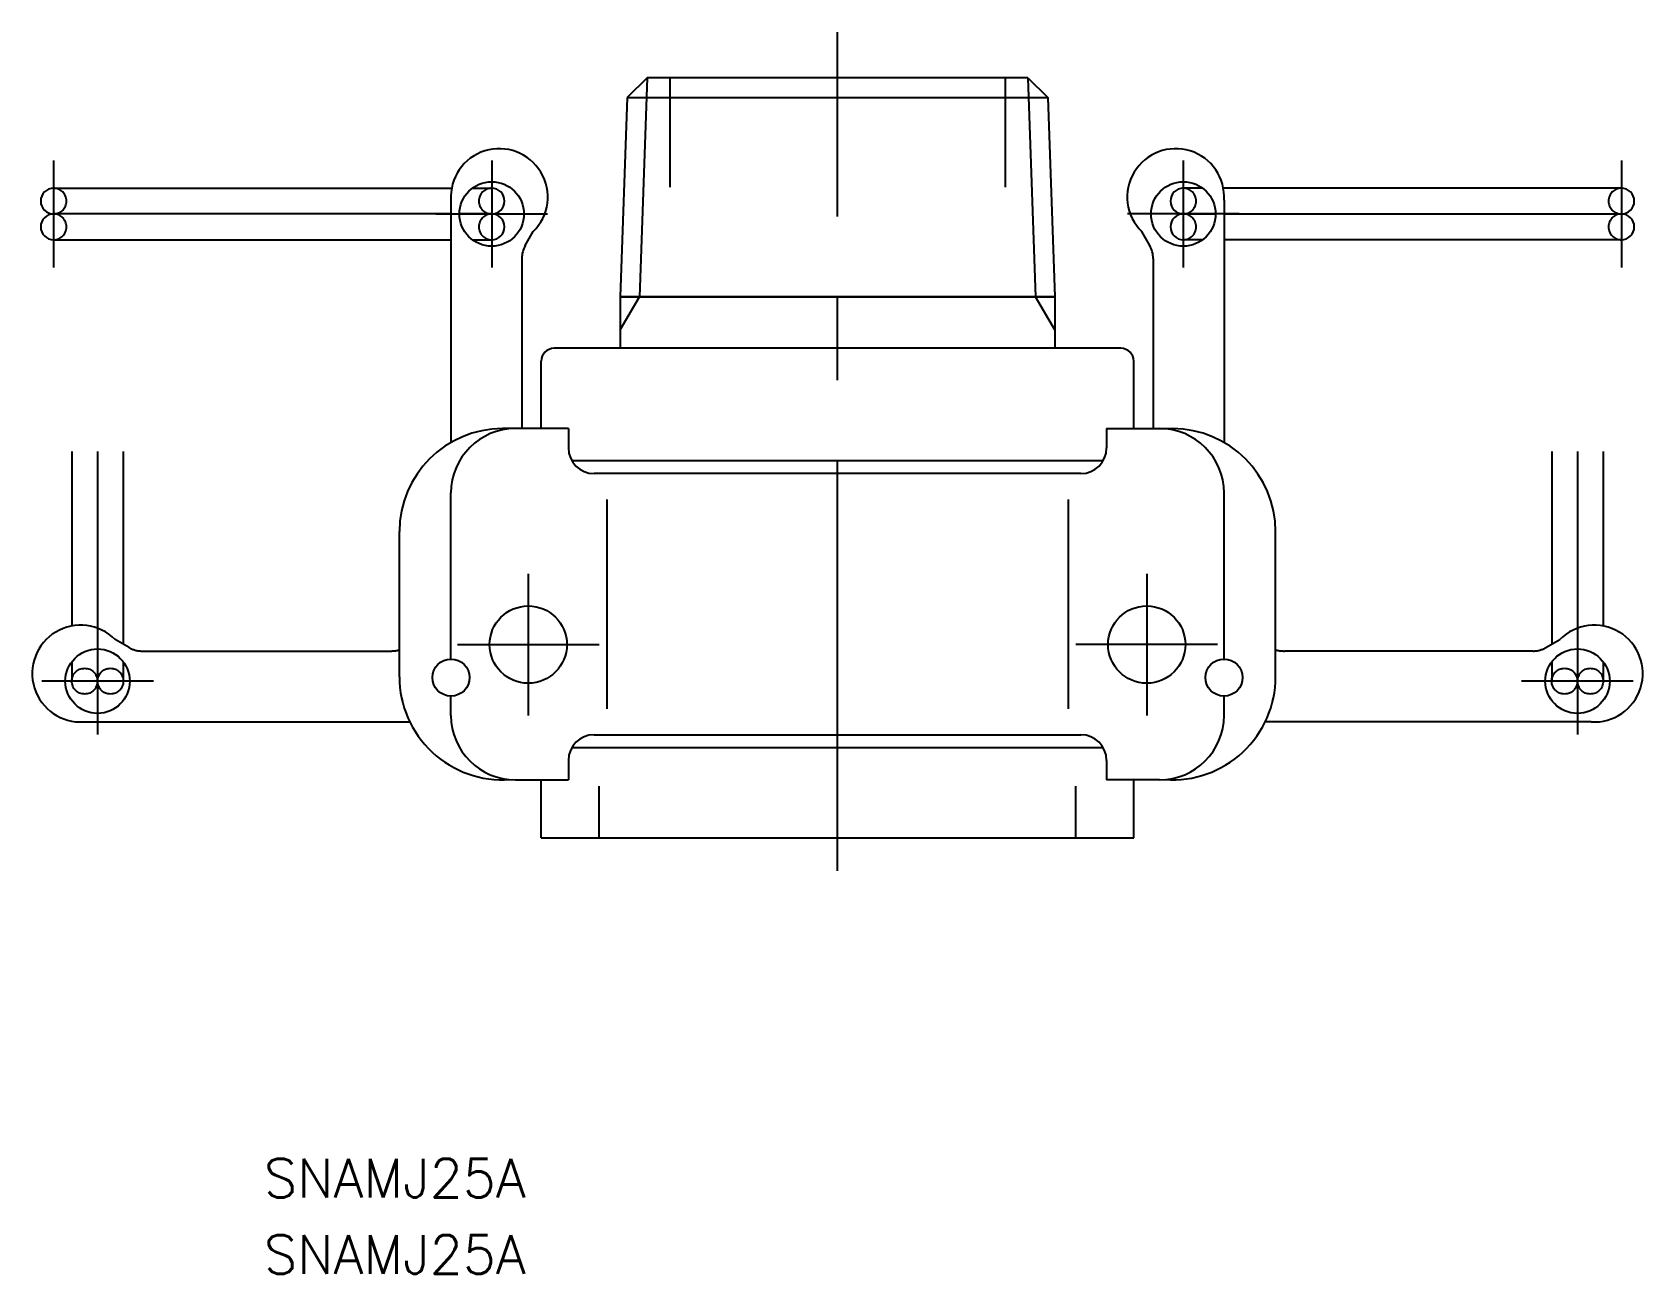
# Model space of a CAD drawing. Extents: x -62 to 62, y -34 to 63.
import ezdxf

# ---------------------------------------------------------------- set-up
doc = ezdxf.new("R2010")
doc.units = 0
for name, pattern in [('CENTER', [50.8, 31.75, -6.35, 6.35, -6.35]), ('DASHED', [19.05, 12.7, -6.35]), ('PHANTOM', [63.5, 31.75, -6.35, 6.35, -6.35, 6.35, -6.35])]:
    doc.linetypes.add(name, pattern=pattern)
doc.layers.get('0').update_dxf_attribs({"linetype": 'CONTINUOUS'})
doc.layers.add('CENTER', color=1, linetype='CENTER')
doc.styles.get("Standard").update_dxf_attribs({"font": 'txt.shx', "height": 3, "bigfont": 'bigfont.shx'})

# ---------------------------------------------------------------- blocks, each defined once
blk = doc.blocks.new('*U8')
at = {"color": 7, "linetype": 'CONTINUOUS'}
blk.add_text('SNAMJ25A', height=3, dxfattribs=at).set_placement((-44.51, -27.92))
blk = doc.blocks.new('*U9')
at = {"color": 7, "linetype": 'CONTINUOUS'}
blk.add_text('SNAMJ25A', height=3, dxfattribs=at).set_placement((-44.51, -33.85))

msp = doc.modelspace()

# ---------------------------------------------------------------- linework, layer by layer
at = {"color": 7, "linetype": 'CONTINUOUS'}
for p, q in [((-14.78, 59), (-16.32, 57.47)), ((14.78, 59), (-14.78, 59)), ((14.78, 59), (16.32, 57.47)), ((-16.32, 57.47), (-16.86, 42)), ((-16.32, 57.47), (16.32, 57.47)), ((16.32, 57.47), (16.86, 42)), ((-60.84, 50.43), (-29.94, 50.43)), ((-28.34, 50.43), (-26.84, 50.43)), ((28.34, 50.43), (26.84, 50.43)), ((60.84, 50.43), (29.94, 50.43)), ((-30, 49.49), (-30, 30.69)), ((30, 49.49), (30, 30.69)), ((-30, 48.43), (-60.84, 48.43)), ((-26.84, 48.43), (-29.34, 48.43)), ((26.84, 48.43), (29.34, 48.43)), ((30, 48.43), (60.84, 48.43)), ((-60.84, 46.43), (-30, 46.43)), ((-28.34, 46.43), (-26.84, 46.43)), ((-24.23, 45.98), (-23.61, 47.06)), ((24.23, 45.98), (23.61, 47.06)), ((28.34, 46.43), (26.84, 46.43)), ((60.84, 46.43), (30, 46.43)), ((-24.5, 44.98), (-24.5, 31.77)), ((24.5, 44.98), (24.5, 31.77)), ((16.86, 42), (-16.86, 42)), ((-16.86, 42), (-16.86, 38)), ((-16.85, 42), (16.85, 42)), ((16.86, 42), (16.86, 38)), ((22, 38), (-22, 38)), ((-23, 31.77), (-23, 37)), ((23, 31.77), (23, 37)), ((-20.89, 31.77), (-26, 31.77)), ((-20.89, 31.77), (-20.89, 30.27)), ((20.89, 31.77), (20.89, 30.27)), ((20.89, 31.77), (26, 31.77)), ((20.62, 29.27), (-20.62, 29.27)), ((18.89, 28.27), (-18.89, 28.27)), ((-30, 13.88), (-30, 26.77)), ((-17.89, 26.27), (-17.89, 10)), ((17.89, 26.27), (17.89, 10)), ((30, 13.88), (30, 26.77)), ((-34, 12.5), (-34, 23.77)), ((34, 12.5), (34, 23.77)), ((-30, 9.5), (-30, 11)), ((30, 9.5), (30, 11)), ((-18.89, 8), (18.89, 8)), ((-20.62, 7), (20.62, 7)), ((-20.89, 6), (-20.89, 4.5)), ((20.89, 6), (20.89, 4.5)), ((-25, 4.5), (-20.89, 4.5)), ((-23, 0), (-23, 4.5)), ((25, 4.5), (20.89, 4.5)), ((23, 0), (23, 4.5)), ((-23, 0), (23, 0))]:
    msp.add_line(p, q, dxfattribs=at)
at = {"color": 3, "linetype": 'CONTINUOUS'}
for p, q in [((-14.78, 59), (-15.38, 42)), ((14.78, 59), (15.38, 42)), ((-16.86, 39.44), (-15.38, 42)), ((16.86, 39.44), (15.38, 42))]:
    msp.add_line(p, q, dxfattribs=at)
at = {"color": 3, "linetype": 'DASHED'}
for p, q in [((-13, 59), (-13, 50.5)), ((13, 59), (13, 50.5)), ((-18.5, 0), (-18.5, 4)), ((18.5, 0), (18.5, 4))]:
    msp.add_line(p, q, dxfattribs=at)
at = {"color": 3, "linetype": 'PHANTOM'}
for p, q in [((-59.43, 30), (-59.43, 16.45)), ((-57.43, 30), (-57.43, 16.27)), ((-55.43, 30), (-55.43, 15.02)), ((55.43, 30), (55.43, 15.02)), ((57.43, 30), (57.43, 16.27)), ((59.43, 30), (59.43, 16.45)), ((-57.43, 16.3), (-57.43, 8.02)), ((57.43, 16.3), (57.43, 8.02)), ((-54.98, 14.77), (-56.06, 15.39)), ((54.98, 14.77), (56.06, 15.39)), ((-57.43, 14.66), (-57.43, 12.16)), ((-53.98, 14.5), (-34.7, 14.5)), ((-53.98, 14.5), (-34.7, 14.5)), ((53.98, 14.5), (34.7, 14.5)), ((53.98, 14.5), (34.7, 14.5)), ((57.43, 14.66), (57.43, 12.16)), ((-59.43, 13.66), (-59.43, 12.16)), ((-55.43, 13.66), (-55.43, 12.16)), ((55.43, 13.66), (55.43, 12.16)), ((59.43, 13.66), (59.43, 12.16)), ((-53.09, 12.16), (-61.76, 12.16)), ((61.76, 12.16), (53.09, 12.16)), ((-58.49, 9), (-33.19, 9)), ((-58.49, 9), (-33.19, 9)), ((58.49, 9), (33.19, 9)), ((58.49, 9), (33.19, 9))]:
    msp.add_line(p, q, dxfattribs=at)
at = {"color": 7, "linetype": 'CONTINUOUS'}
for centre, radius in [((-26.84, 48.43), 2.5), ((26.84, 48.43), 2.5), ((-24, 15), 3), ((24, 15), 3), ((-30, 12.44), 1.44), ((30, 12.44), 1.44)]:
    msp.add_circle(centre, radius, dxfattribs=at)
at = {"color": 3, "linetype": 'PHANTOM'}
for centre, radius in [((-57.43, 12.16), 2.5), ((57.43, 12.16), 2.5), ((-58.43, 12.16), 1), ((-56.43, 12.16), 1), ((56.43, 12.16), 1), ((58.43, 12.16), 1)]:
    msp.add_circle(centre, radius, dxfattribs=at)
at = {"color": 7, "linetype": 'CONTINUOUS'}
for centre, radius, start, end in [((-26.25, 49.74), 3.76, 314.5836, 183.7661), ((26.25, 49.74), 3.76, 356.2339, 225.4164), ((-60.84, 49.43), 1, 90, 270), ((-26.84, 49.43), 1, 270, 90), ((26.84, 49.43), 1, 90, 270), ((60.84, 49.43), 1, 270, 90), ((-60.84, 47.43), 1, 90, 270), ((-26.84, 47.43), 1, 270, 90), ((26.84, 47.43), 1, 90, 270), ((60.84, 47.43), 1, 270, 90), ((-22.5, 44.98), 2, 150, 180), ((22.5, 44.98), 2, 0, 30), ((-22, 37), 1, 90, 180), ((22, 37), 1, 0, 90), ((-26, 23.77), 8, 90, 180), ((-25, 26.77), 5, 90, 180), ((25, 26.77), 5, 0, 90), ((26, 23.77), 8, 0, 90), ((-18.89, 30.27), 2, 180, 270), ((18.89, 30.27), 2, 270, 360), ((-26, 12.5), 8, 180, 274.0037), ((26, 12.5), 8, 265.9963, 0), ((-25, 9.5), 5, 180, 270), ((25, 9.5), 5, 270, 0), ((-18.89, 6), 2, 90, 180), ((18.89, 6), 2, 0, 90)]:
    msp.add_arc(centre, radius, start, end, dxfattribs=at)
at = {"color": 3, "linetype": 'DASHED'}
for centre, start, end in [((-60.84, 49.43), 270, 90), ((-26.84, 49.43), 90, 270), ((26.84, 49.43), 270, 90), ((60.84, 49.43), 90, 270), ((-60.84, 47.43), 270, 90), ((-26.84, 47.43), 90, 270), ((26.84, 47.43), 270, 90), ((60.84, 47.43), 90, 270)]:
    msp.add_arc(centre, 1, start, end, dxfattribs=at)
at = {"color": 3, "linetype": 'PHANTOM'}
for centre, radius, start, end in [((-58.74, 12.75), 3.76, 44.5836, 273.7661), ((58.74, 12.75), 3.76, 266.2339, 135.4164), ((-53.98, 16.5), 2, 240, 270), ((-34.7, 17.5), 3, 270, 283.4786), ((34.7, 17.5), 3, 256.5214, 270), ((53.98, 16.5), 2, 270, 300)]:
    msp.add_arc(centre, radius, start, end, dxfattribs=at)
at = {"layer": 'CENTER', "color": 1, "linetype": 'CENTER'}
for p, q in [((0, -2.56), (0, 62.54)), ((-60.84, 52.57), (-60.84, 44.28)), ((-26.84, 52.57), (-26.84, 44.28)), ((26.84, 52.57), (26.84, 44.28)), ((60.84, 52.57), (60.84, 44.28)), ((-31.18, 48.43), (-22.5, 48.43)), ((31.18, 48.43), (22.5, 48.43)), ((-24, 20.5), (-24, 9.5)), ((24, 20.5), (24, 9.5)), ((-29.5, 15), (-18.5, 15)), ((29.5, 15), (18.5, 15))]:
    msp.add_line(p, q, dxfattribs=at)

# ---------------------------------------------------------------- block references
at = {"color": 7, "linetype": 'CONTINUOUS'}
for name in ['*U8', '*U9']:
    msp.add_blockref(name, (0, 0), dxfattribs=at)

doc.saveas('drawing.dxf')
